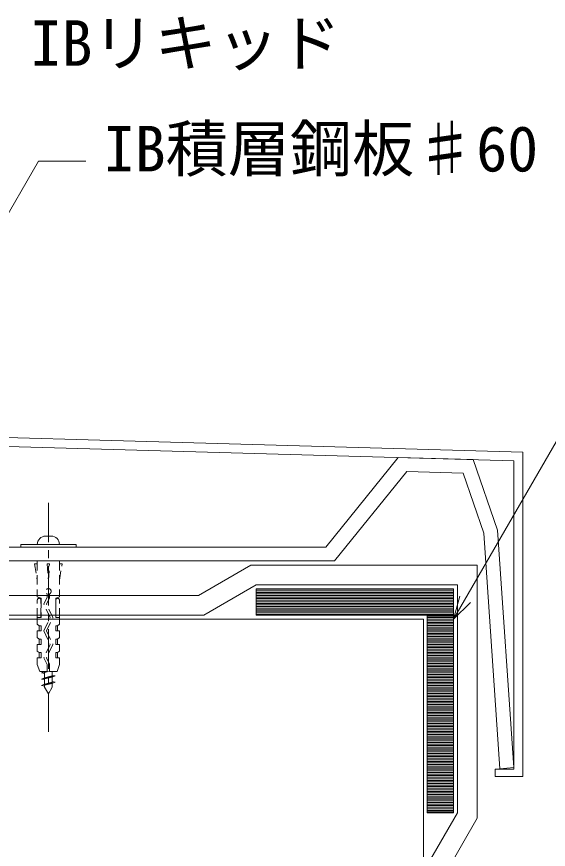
# Model space of a CAD drawing. Units: millimetres, scale not verified. Extents: x -840 to 840, y -594 to 594.
# Drawn here: x -282.4 to -147.7, y 258.8 to 469.6 of the extents above; entities that cross this region are included whole.
import ezdxf
from ezdxf.enums import TextEntityAlignment as Align

# ---------------------------------------------------------------- set-up
doc = ezdxf.new("R2010")
doc.units = ezdxf.units.MM
doc.header["$LTSCALE"] = 2
doc.linetypes.add('CHAIN1', pattern=[8, 5, -1, 1, -1])
doc.linetypes.add('DASHED1', pattern=[1.8, 1.2, -0.6])
for name, color, linetype, lineweight in [('0-0_寸法線', 7, 'Continuous', 9), ('0-1_文字', 5, 'Continuous', 9), ('0-8_躯体', 7, 'Continuous', 9), ('0-9_ハッチング', 4, 'Continuous', 9), ('0-A_実線', 7, 'DASHED1', 9), ('0-B_IBｼｰﾄ', 7, 'Continuous', 9), ('0-C_中心線', 2, 'CHAIN1', 9)]:
    doc.layers.add(name, color=color, linetype=linetype, lineweight=lineweight)
doc.styles.add('ＭＳ ゴシック', font='')
doc.styles.get('ＭＳ ゴシック').set_extended_font_data('MS Gothic')

msp = doc.modelspace()

# ---------------------------------------------------------------- linework, layer by layer
at = {"layer": '0-0_寸法線'}
for p, q in [((-340.709, 322.464), (-276.885, 433.011)), ((-276.885, 433.011), (-264.885, 433.011)), ((-171.698, 317.064), (-111.054, 422.104))]:
    msp.add_line(p, q, dxfattribs=at)
msp.add_lwpolyline([(-167.456, 321.307), (-171.698, 317.064), (-170.145, 322.86)], dxfattribs=at)
at = {"layer": '0-8_躯体'}
for p in [(-379.365, 317.064), (-179.365, -282.936)]:
    msp.add_line(p, (-179.365, 317.064), dxfattribs=at)
at = {"layer": '0-9_ハッチング'}
for p, q in [((-171.698, 324.664), (-221.698, 324.664)), ((-171.698, 324.664), (-221.698, 324.664)), ((-171.698, 324.264), (-221.698, 324.264)), ((-171.698, 323.864), (-221.698, 323.864)), ((-171.698, 323.464), (-221.698, 323.464)), ((-171.698, 323.064), (-221.698, 323.064)), ((-171.698, 322.664), (-221.698, 322.664)), ((-171.698, 322.264), (-221.698, 322.264)), ((-171.698, 321.864), (-221.698, 321.864)), ((-171.698, 321.464), (-221.698, 321.464)), ((-171.698, 321.064), (-221.698, 321.064)), ((-171.698, 320.664), (-221.698, 320.664)), ((-171.698, 320.264), (-221.698, 320.264)), ((-171.698, 319.864), (-221.698, 319.864)), ((-171.698, 319.464), (-221.698, 319.464)), ((-171.698, 319.064), (-221.698, 319.064)), ((-171.698, 318.664), (-221.698, 318.664)), ((-171.698, 318.264), (-221.698, 318.264)), ((-171.698, 317.864), (-178.365, 317.864)), ((-171.698, 317.464), (-178.365, 317.464)), ((-171.698, 317.064), (-178.365, 317.064)), ((-171.698, 316.664), (-178.365, 316.664)), ((-171.698, 316.264), (-178.365, 316.264)), ((-171.698, 315.864), (-178.365, 315.864)), ((-171.698, 315.464), (-178.365, 315.464)), ((-171.698, 315.064), (-178.365, 315.064)), ((-171.698, 314.664), (-178.365, 314.664)), ((-171.698, 314.264), (-178.365, 314.264)), ((-171.698, 313.864), (-178.365, 313.864)), ((-171.698, 313.464), (-178.365, 313.464)), ((-171.698, 313.064), (-178.365, 313.064)), ((-171.698, 312.664), (-178.365, 312.664)), ((-171.698, 312.264), (-178.365, 312.264)), ((-171.698, 311.864), (-178.365, 311.864)), ((-171.698, 311.464), (-178.365, 311.464)), ((-171.698, 311.064), (-178.365, 311.064)), ((-171.698, 310.664), (-178.365, 310.664)), ((-171.698, 310.264), (-178.365, 310.264)), ((-171.698, 309.864), (-178.365, 309.864)), ((-171.698, 309.464), (-178.365, 309.464)), ((-171.698, 309.064), (-178.365, 309.064)), ((-171.698, 308.664), (-178.365, 308.664)), ((-171.698, 308.264), (-178.365, 308.264)), ((-171.698, 307.864), (-178.365, 307.864)), ((-171.698, 307.464), (-178.365, 307.464)), ((-171.698, 307.064), (-178.365, 307.064)), ((-171.698, 306.664), (-178.365, 306.664)), ((-171.698, 306.264), (-178.365, 306.264)), ((-171.698, 305.864), (-178.365, 305.864)), ((-171.698, 305.464), (-178.365, 305.464)), ((-171.698, 305.064), (-178.365, 305.064)), ((-171.698, 304.664), (-178.365, 304.664)), ((-171.698, 304.264), (-178.365, 304.264)), ((-171.698, 303.864), (-178.365, 303.864)), ((-171.698, 303.464), (-178.365, 303.464)), ((-171.698, 303.064), (-178.365, 303.064)), ((-171.698, 302.664), (-178.365, 302.664)), ((-171.698, 302.264), (-178.365, 302.264)), ((-171.698, 301.864), (-178.365, 301.864)), ((-171.698, 301.464), (-178.365, 301.464)), ((-171.698, 301.064), (-178.365, 301.064)), ((-171.698, 300.664), (-178.365, 300.664)), ((-171.698, 300.264), (-178.365, 300.264)), ((-171.698, 299.864), (-178.365, 299.864)), ((-171.698, 299.464), (-178.365, 299.464)), ((-171.698, 299.064), (-178.365, 299.064)), ((-171.698, 298.664), (-178.365, 298.664)), ((-171.698, 298.264), (-178.365, 298.264)), ((-171.698, 297.864), (-178.365, 297.864)), ((-171.698, 297.464), (-178.365, 297.464)), ((-171.698, 297.064), (-178.365, 297.064)), ((-171.698, 296.664), (-178.365, 296.664)), ((-171.698, 296.264), (-178.365, 296.264)), ((-171.698, 295.864), (-178.365, 295.864)), ((-171.698, 295.464), (-178.365, 295.464)), ((-171.698, 295.064), (-178.365, 295.064)), ((-171.698, 294.664), (-178.365, 294.664)), ((-171.698, 294.264), (-178.365, 294.264)), ((-171.698, 293.864), (-178.365, 293.864)), ((-171.698, 293.464), (-178.365, 293.464)), ((-171.698, 293.064), (-178.365, 293.064)), ((-171.698, 292.664), (-178.365, 292.664)), ((-171.698, 292.264), (-178.365, 292.264)), ((-171.698, 291.864), (-178.365, 291.864)), ((-171.698, 291.464), (-178.365, 291.464)), ((-171.698, 291.064), (-178.365, 291.064)), ((-171.698, 290.664), (-178.365, 290.664)), ((-171.698, 290.264), (-178.365, 290.264)), ((-171.698, 289.864), (-178.365, 289.864)), ((-171.698, 289.464), (-178.365, 289.464)), ((-171.698, 289.064), (-178.365, 289.064)), ((-171.698, 288.664), (-178.365, 288.664)), ((-171.698, 288.264), (-178.365, 288.264)), ((-171.698, 287.864), (-178.365, 287.864)), ((-171.698, 287.464), (-178.365, 287.464)), ((-171.698, 287.064), (-178.365, 287.064)), ((-171.698, 286.664), (-178.365, 286.664)), ((-171.698, 286.264), (-178.365, 286.264)), ((-171.698, 285.864), (-178.365, 285.864)), ((-171.698, 285.464), (-178.365, 285.464)), ((-171.698, 285.064), (-178.365, 285.064)), ((-171.698, 284.664), (-178.365, 284.664)), ((-171.698, 284.264), (-178.365, 284.264)), ((-171.698, 283.864), (-178.365, 283.864)), ((-171.698, 283.464), (-178.365, 283.464)), ((-171.698, 283.064), (-178.365, 283.064)), ((-171.698, 282.664), (-178.365, 282.664)), ((-171.698, 282.264), (-178.365, 282.264)), ((-171.698, 281.864), (-178.365, 281.864)), ((-171.698, 281.464), (-178.365, 281.464)), ((-171.698, 281.064), (-178.365, 281.064)), ((-171.698, 280.664), (-178.365, 280.664)), ((-171.698, 280.264), (-178.365, 280.264)), ((-171.698, 279.864), (-178.365, 279.864)), ((-171.698, 279.464), (-178.365, 279.464)), ((-171.698, 279.064), (-178.365, 279.064)), ((-171.698, 278.664), (-178.365, 278.664)), ((-171.698, 278.264), (-178.365, 278.264)), ((-171.698, 277.864), (-178.365, 277.864)), ((-171.698, 277.464), (-178.365, 277.464)), ((-171.698, 277.064), (-178.365, 277.064)), ((-171.698, 276.664), (-178.365, 276.664)), ((-171.698, 276.264), (-178.365, 276.264)), ((-171.698, 275.864), (-178.365, 275.864)), ((-171.698, 275.464), (-178.365, 275.464)), ((-171.698, 275.064), (-178.365, 275.064)), ((-171.698, 274.664), (-178.365, 274.664)), ((-171.698, 274.264), (-178.365, 274.264)), ((-171.698, 273.864), (-178.365, 273.864)), ((-171.698, 273.464), (-178.365, 273.464)), ((-171.698, 273.064), (-178.365, 273.064)), ((-171.698, 272.664), (-178.365, 272.664)), ((-171.698, 272.264), (-178.365, 272.264)), ((-171.698, 271.864), (-178.365, 271.864)), ((-171.698, 271.464), (-178.365, 271.464)), ((-171.698, 271.064), (-178.365, 271.064)), ((-171.698, 270.664), (-178.365, 270.664)), ((-171.698, 270.264), (-178.365, 270.264)), ((-171.698, 269.864), (-178.365, 269.864)), ((-171.698, 269.464), (-178.365, 269.464)), ((-171.698, 269.064), (-178.365, 269.064)), ((-171.698, 268.664), (-178.365, 268.664)), ((-171.698, 268.264), (-178.365, 268.264))]:
    msp.add_line(p, q, dxfattribs=at)
for points in [[(-171.698, 318.064), (-221.698, 318.064), (-221.698, 324.731), (-171.698, 324.731)], [(-178.365, 318.064), (-178.365, 268.064), (-171.698, 268.064), (-171.698, 318.064)]]:
    msp.add_lwpolyline(points, close=True, dxfattribs=at)
at = {"layer": '0-A_実線', "linetype": 'Continuous'}
for p, q in [((-273.665, 338.113), (-275.065, 338.113)), ((-281.365, 336.013), (-281.365, 335.313)), ((-274.789, 303.813), (-276.115, 303.494)), ((-275.433, 303.813), (-276.115, 303.494)), ((-274.314, 303.813), (-275.345, 303.565)), ((-273.385, 302.715), (-273.385, 303.813)), ((-276.115, 303.494), (-275.345, 303.34)), ((-272.615, 302.725), (-276.115, 301.885)), ((-275.345, 302.244), (-276.115, 301.885)), ((-276.115, 301.885), (-275.345, 301.731)), ((-275.345, 303.565), (-275.345, 302.244)), ((-273.385, 302.716), (-275.345, 302.244)), ((-273.385, 302.426), (-275.345, 301.955)), ((-275.345, 301.955), (-275.345, 300.634)), ((-273.385, 302.911), (-272.615, 302.725)), ((-272.615, 302.725), (-273.385, 302.426)), ((-273.385, 301.105), (-273.385, 302.426)), ((-275.345, 300.635), (-276.115, 300.275)), ((-273.385, 301.106), (-275.345, 300.635)), ((-273.385, 300.817), (-275.345, 300.346)), ((-275.345, 300.346), (-275.345, 299.841)), ((-274.365, 298.143), (-275.345, 299.841)), ((-273.385, 301.301), (-272.615, 301.116)), ((-272.615, 301.116), (-273.385, 300.817))]:
    msp.add_line(p, q, dxfattribs=at)
at = {"layer": '0-A_実線'}
for p, q in [((-277.865, 331.113), (-277.165, 326.913)), ((-277.865, 331.113), (-277.165, 331.113)), ((-277.165, 331.813), (-277.165, 322.713)), ((-277.165, 331.813), (-271.565, 331.813)), ((-274.645, 331.113), (-274.365, 326.913)), ((-274.645, 331.113), (-274.085, 331.113)), ((-274.365, 326.913), (-274.085, 331.113)), ((-271.565, 331.813), (-271.565, 322.713)), ((-271.565, 326.913), (-270.865, 331.113)), ((-271.565, 331.113), (-270.865, 331.113)), ((-277.165, 322.713), (-276.22, 322.363)), ((-276.22, 322.363), (-277.165, 322.713)), ((-274.68, 322.609), (-275.52, 320.846)), ((-274.68, 323.488), (-274.68, 322.609)), ((-272.51, 322.363), (-271.565, 322.713)), ((-277.165, 317.463), (-277.165, 321.908)), ((-276.255, 317.463), (-276.255, 321.908)), ((-276.22, 322.363), (-276.22, 317.463)), ((-273.908, 317.463), (-275.52, 320.846)), ((-273.21, 317.463), (-274.822, 320.846)), ((-272.51, 322.363), (-272.51, 317.463)), ((-272.475, 317.463), (-272.475, 321.908)), ((-271.565, 317.463), (-271.565, 321.908)), ((-277.165, 317.463), (-277.165, 315.771)), ((-276.22, 317.463), (-277.165, 317.463)), ((-275.52, 314.08), (-273.908, 317.463)), ((-274.822, 314.08), (-273.21, 317.463)), ((-272.51, 317.463), (-271.565, 317.463)), ((-271.565, 317.463), (-271.565, 315.771)), ((-276.692, 315.421), (-277.165, 315.771)), ((-276.692, 314.08), (-276.692, 315.421)), ((-276.22, 315.421), (-276.692, 315.421)), ((-276.22, 315.421), (-276.22, 314.08)), ((-272.51, 315.421), (-272.51, 314.08)), ((-272.51, 315.421), (-272.037, 315.421)), ((-272.037, 315.421), (-271.565, 315.771)), ((-272.037, 314.08), (-272.037, 315.421)), ((-277.165, 314.08), (-277.165, 312.388)), ((-276.22, 314.08), (-277.165, 314.08)), ((-276.692, 310.696), (-276.692, 312.038)), ((-276.22, 312.038), (-276.22, 310.696)), ((-272.51, 314.08), (-271.565, 314.08)), ((-272.51, 312.038), (-272.51, 310.696)), ((-272.037, 310.696), (-272.037, 312.038)), ((-271.565, 314.08), (-271.565, 312.388)), ((-277.165, 310.696), (-277.165, 309.005)), ((-276.22, 310.696), (-277.165, 310.696)), ((-272.51, 310.696), (-271.565, 310.696)), ((-271.565, 310.696), (-271.565, 309.005)), ((-276.692, 307.313), (-276.692, 308.655)), ((-276.22, 308.655), (-276.22, 307.313)), ((-272.51, 308.655), (-272.51, 307.313)), ((-272.037, 307.313), (-272.037, 308.655)), ((-277.165, 307.313), (-277.165, 305.563)), ((-276.22, 307.313), (-277.165, 307.313)), ((-274.68, 305.563), (-275.52, 307.313)), ((-274.05, 305.706), (-274.821, 307.314)), ((-274.05, 305.706), (-274.05, 303.813)), ((-272.51, 307.313), (-271.565, 307.313)), ((-271.565, 307.313), (-271.565, 305.563)), ((-276.57, 303.813), (-277.165, 305.563)), ((-276.57, 303.813), (-274.68, 303.813)), ((-274.68, 305.563), (-274.68, 303.813)), ((-274.05, 303.813), (-272.16, 303.813)), ((-272.16, 303.813), (-271.565, 305.563))]:
    msp.add_line(p, q, dxfattribs=at)
at = {"layer": '0-A_実線', "linetype": 'Continuous'}
for points in [[(-161.141, 277.209), (-154.156, 277.209), (-154.156, 359.389), (-392.283, 366.135), (-392.283, 368.156), (-394.573, 368.156), (-394.573, 277.209), (-392.283, 277.209), (-392.283, 279.231), (-385.141, 279.231), (-385.141, 285.968), (-387.432, 285.968), (-387.432, 281.252), (-392.283, 281.252), (-392.283, 363.843), (-156.447, 357.175), (-156.447, 312.918), (-156.447, 279.096), (-161.141, 279.096)], [(-171.698, 318.064), (-221.698, 318.064), (-221.698, 324.731), (-171.698, 324.731)], [(-178.365, 268.064), (-178.365, 318.064), (-171.698, 318.064), (-171.698, 268.064)]]:
    msp.add_lwpolyline(points, close=True, dxfattribs=at)
for points in [[(-387.778, 281.252), (-384.691, 338.918), (-378.402, 359.95), (-350.16, 359.153), (-340.433, 331.813), (-201.907, 331.813), (-183.594, 354.439), (-169.283, 354.036), (-164.016, 338.852), (-159.971, 279.194), (-156.486, 279.519), (-160.57, 339.599), (-166.768, 357.467), (-185.725, 358.003), (-204.07, 335.313), (-337.661, 335.313), (-347.503, 362.577), (-380.984, 363.523), (-388.159, 339.599), (-391.283, 281.252)], [(-281.365, 336.013), (-267.365, 336.013), (-267.365, 335.313)], [(-272.615, 301.116), (-276.115, 300.275), (-275.345, 300.121)], [(-274.365, 298.143), (-273.385, 299.84), (-273.385, 300.817)]]:
    msp.add_lwpolyline(points, dxfattribs=at)
at = {"layer": '0-A_実線'}
for points in [[(-274.05, 323.488), (-274.05, 322.467), (-274.822, 320.846)], [(-276.22, 312.038), (-276.692, 312.038), (-277.165, 312.388)], [(-275.52, 314.08), (-273.908, 310.696), (-275.52, 307.313)], [(-274.822, 314.08), (-273.21, 310.696), (-274.821, 307.314)], [(-272.51, 312.038), (-272.037, 312.038), (-271.565, 312.388)], [(-276.22, 308.655), (-276.692, 308.655), (-277.165, 309.005)], [(-272.51, 308.655), (-272.037, 308.655), (-271.565, 309.005)]]:
    msp.add_lwpolyline(points, dxfattribs=at)
at = {"layer": '0-A_実線', "linetype": 'Continuous'}
for centre, start, end in [((-275.065, 336.013), 90, 180), ((-273.665, 336.013), 0, 90)]:
    msp.add_arc(centre, 2.1, start, end, dxfattribs=at)
at = {"layer": '0-A_実線'}
for centre, radius, start, end in [((-274.365, 324.113), 0.7, 296.74368, 243.25632), ((-276.71, 321.908), 0.455, 0, 180), ((-272.02, 321.908), 0.455, 0, 180)]:
    msp.add_arc(centre, radius, start, end, dxfattribs=at)
at = {"layer": '0-B_IBｼｰﾄ'}
for p, q in [((-221.698, 325.731), (-234.977, 318.064)), ((-313.551, 323.064), (-236.317, 323.064)), ((-314.89, 318.064), (-234.977, 318.064)), ((-170.698, 268.064), (-178.365, 254.785))]:
    msp.add_line(p, q, dxfattribs=at)
for points in [[(-173.365, 253.445), (-165.698, 266.724), (-165.698, 330.731), (-223.038, 330.731), (-236.317, 323.064)], [(-221.698, 325.731), (-170.698, 325.731), (-170.698, 268.064)]]:
    msp.add_lwpolyline(points, dxfattribs=at)
at = {"layer": '0-C_中心線'}
msp.add_line((-274.365, 288.524), (-274.365, 347.921), dxfattribs=at)

# ---------------------------------------------------------------- texts
at = {"layer": '0-1_文字', "color": 7, "style": 'ＭＳ ゴシック'}
for s, p in [('IBリキッド', (-278.902, 453.7)), ('IB積層鋼板♯60', (-260.345, 426.952))]:
    msp.add_text(s, height=11.54, dxfattribs=at).set_placement(p, align=Align.BOTTOM_LEFT)

doc.saveas('drawing.dxf')
